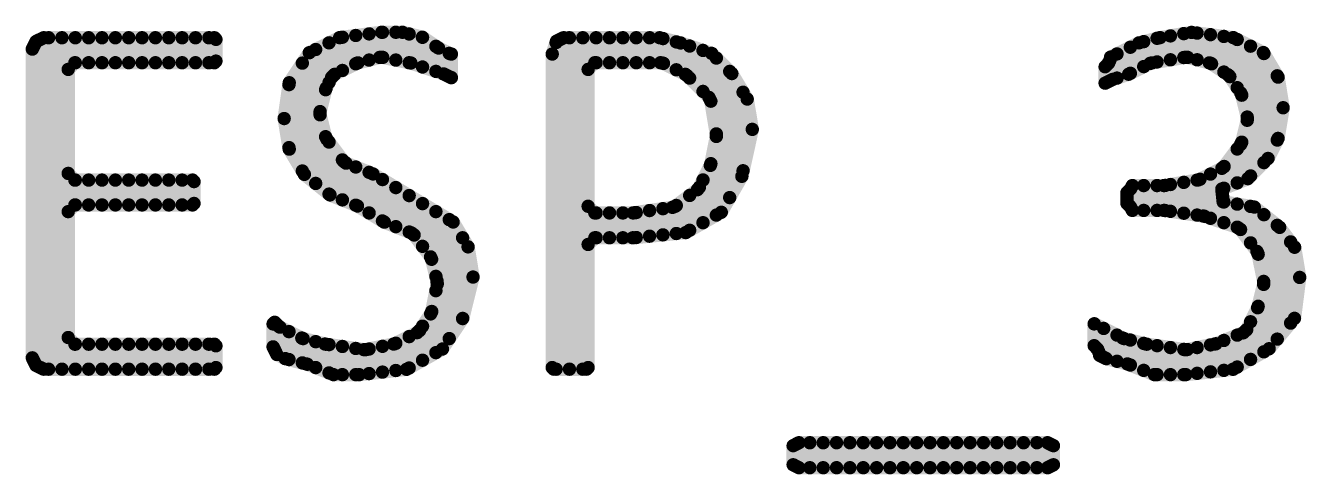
# Model space of a CAD drawing. Extents: x 17.3 to 58.6, y 21.7 to 91.7.
# Drawn here: x 28.912 to 31.348, y 51.375 to 52.228 of the extents above; entities that cross this region are included whole.
import ezdxf

# ---------------------------------------------------------------- set-up
doc = ezdxf.new("R2010")
doc.units = 0
doc.header["$MEASUREMENT"] = 0
doc.layers.get('0').update_dxf_attribs({"linetype": 'CONTINUOUS'})
doc.layers.add('SILKTOP_PHO', color=251, linetype='CONTINUOUS', true_color=0x636466)

# ---------------------------------------------------------------- blocks, each defined once
blk = doc.blocks.new('ROUND_191')
at = {"const_width": 0.0127}
blk.add_lwpolyline([(-0.00635, 0, 1), (0.00635, 0, 1)], format="xyb", close=True, dxfattribs=at)

msp = doc.modelspace()

# ---------------------------------------------------------------- linework, layer by layer
at = {"layer": 'SILKTOP_PHO', "color": 251, "true_color": 0x636466, "const_width": 0.0254}
for points in [[(29.58973, 52.215542), (29.509466, 52.205382)], [(29.5656, 52.16271), (29.5656, 52.212494)], [(29.6291, 52.215542), (29.58973, 52.215542)], [(29.591, 52.16779), (29.591, 52.215542)], [(29.6164, 52.16271), (29.6164, 52.215542)], [(29.666946, 52.206144), (29.6291, 52.215542)], [(29.6418, 52.15763), (29.6418, 52.21224)], [(31.129732, 52.215288), (31.069788, 52.205382)], [(31.115, 52.167536), (31.115, 52.213002)], [(31.209234, 52.205382), (31.129732, 52.215288)], [(31.1404, 52.163218), (31.1404, 52.214018)], [(28.932124, 52.198016), (28.925012, 52.183538)], [(28.9306, 51.58486), (28.9306, 52.194714)], [(28.946602, 52.205128), (28.932124, 52.198016)], [(29.271468, 52.205128), (28.946602, 52.205128)], [(28.956, 51.5747), (28.956, 52.205128)], [(28.9814, 51.5747), (28.9814, 52.205128)], [(29.0068, 52.15763), (29.0068, 52.205128)], [(29.0322, 52.15763), (29.0322, 52.205128)], [(29.0576, 52.15763), (29.0576, 52.205128)], [(29.083, 52.15763), (29.083, 52.205128)], [(29.1084, 52.15763), (29.1084, 52.205128)], [(29.1338, 52.15763), (29.1338, 52.205128)], [(29.1592, 52.15763), (29.1592, 52.205128)], [(29.1846, 52.15763), (29.1846, 52.205128)], [(29.21, 52.15763), (29.21, 52.205128)], [(29.2354, 52.15763), (29.2354, 52.205128)], [(29.2608, 52.15763), (29.2608, 52.205128)], [(29.274262, 52.20208), (29.271468, 52.205128)], [(29.274262, 52.160678), (29.274262, 52.20208)], [(29.509466, 52.205382), (29.451808, 52.17668)], [(29.4894, 52.120038), (29.4894, 52.195476)], [(29.5148, 52.142898), (29.5148, 52.206144)], [(29.5402, 52.155598), (29.5402, 52.209446)], [(29.69641, 52.186332), (29.666946, 52.206144)], [(29.6672, 52.149502), (29.6672, 52.20589)], [(29.6926, 52.14112), (29.6926, 52.188872)], [(29.921962, 52.198524), (29.913834, 52.17414)], [(29.9212, 51.5747), (29.9212, 52.195984)], [(29.935424, 52.205128), (29.921962, 52.198524)], [(30.118304, 52.205128), (29.935424, 52.205128)], [(29.9466, 51.5747), (29.9466, 52.205128)], [(29.972, 51.5747), (29.972, 52.205128)], [(29.9974, 52.15763), (29.9974, 52.205128)], [(30.0228, 52.15763), (30.0228, 52.205128)], [(30.0482, 52.15763), (30.0482, 52.205128)], [(30.0736, 52.15763), (30.0736, 52.205128)], [(30.099, 52.15763), (30.099, 52.205128)], [(30.157928, 52.195222), (30.118304, 52.205128)], [(30.1244, 52.156868), (30.1244, 52.203604)], [(30.1498, 52.144168), (30.1498, 52.197254)], [(30.21711, 52.17541), (30.157928, 52.195222)], [(30.1752, 52.12842), (30.1752, 52.18938)], [(31.02991, 52.195476), (30.975808, 52.168298)], [(31.069788, 52.205382), (31.02991, 52.195476)], [(31.0388, 52.150264), (31.0388, 52.197762)], [(31.0642, 52.159154), (31.0642, 52.204112)], [(31.0896, 52.163218), (31.0896, 52.208684)], [(31.1658, 52.156614), (31.1658, 52.21097)], [(31.1912, 52.13985), (31.1912, 52.207668)], [(31.266384, 52.176934), (31.209234, 52.205382)], [(31.2166, 52.110132), (31.2166, 52.201826)], [(31.242, 51.942238), (31.242, 52.189126)], [(28.925012, 52.183538), (28.925012, 51.59629)], [(29.451808, 52.17668), (29.413708, 52.11953)], [(29.464, 51.928014), (29.464, 52.182776)], [(29.544264, 52.157376), (29.58592, 52.16779)], [(29.58592, 52.16779), (29.591508, 52.16779)], [(29.591508, 52.16779), (29.643578, 52.157376)], [(29.69768, 52.18557), (29.69641, 52.186332)], [(29.718508, 52.175156), (29.69768, 52.18557)], [(29.718, 52.13096), (29.718, 52.17541)], [(29.722064, 52.17414), (29.718508, 52.175156)], [(29.722064, 52.129436), (29.722064, 52.17414)], [(29.913834, 52.17414), (29.913834, 51.577748)], [(30.2006, 52.10302), (30.2006, 52.180998)], [(30.255464, 52.137056), (30.21711, 52.17541)], [(30.226, 52.022248), (30.226, 52.16652)], [(30.975808, 52.165758), (30.971998, 52.156868)], [(30.975808, 52.168298), (30.975808, 52.165758)], [(30.988, 52.12842), (30.988, 52.174394)], [(31.0134, 52.137564), (31.0134, 52.187094)], [(31.054548, 52.157376), (31.117032, 52.16779)], [(31.117032, 52.16779), (31.122366, 52.16779)], [(31.122366, 52.16779), (31.163768, 52.157376)], [(31.294324, 52.130198), (31.266384, 52.176934)], [(31.2674, 51.967638), (31.2674, 52.175156)], [(28.993338, 52.14493), (29.006038, 52.15763)], [(28.993338, 51.947064), (28.993338, 52.14493)], [(29.006038, 52.15763), (29.271468, 52.15763)], [(29.271468, 52.15763), (29.274262, 52.160678)], [(29.4386, 51.951636), (29.4386, 52.156868)], [(29.500068, 52.135532), (29.541724, 52.15636)], [(29.541724, 52.15636), (29.544264, 52.157376)], [(29.643578, 52.157376), (29.645102, 52.157122)], [(29.645102, 52.157122), (29.707332, 52.136294)], [(29.98216, 52.14493), (29.99486, 52.15763)], [(29.98216, 51.88458), (29.98216, 52.14493)], [(29.99486, 52.15763), (30.119828, 52.15763)], [(30.119828, 52.15763), (30.125416, 52.15636)], [(30.125416, 52.15636), (30.167072, 52.135532)], [(30.2514, 51.90109), (30.2514, 52.14112)], [(30.971998, 52.156868), (30.965394, 52.15001)], [(30.965394, 52.15001), (30.965394, 52.118768)], [(31.010098, 52.135786), (31.050992, 52.15636)], [(31.050992, 52.15636), (31.054548, 52.157376)], [(31.163768, 52.157376), (31.167832, 52.155598)], [(31.167832, 52.155598), (31.199074, 52.13477)], [(29.413708, 52.11953), (29.404056, 52.051458)], [(29.4132, 51.996086), (29.4132, 52.115974)], [(29.483812, 52.109116), (29.494226, 52.12969)], [(29.494226, 52.12969), (29.500068, 52.135532)], [(29.707332, 52.136294), (29.70911, 52.135532)], [(29.70911, 52.135532), (29.72181, 52.129182)], [(29.72181, 52.129182), (29.722064, 52.129436)], [(30.167072, 52.135532), (30.170374, 52.132992)], [(30.170374, 52.132992), (30.21203, 52.09159)], [(30.284674, 52.088542), (30.255464, 52.137056)], [(30.965394, 52.118768), (30.978094, 52.125118)], [(30.978094, 52.125118), (30.979872, 52.12588)], [(30.979872, 52.12588), (31.010098, 52.135786)], [(31.199074, 52.13477), (31.20263, 52.131214)], [(31.20263, 52.131214), (31.223458, 52.099972)], [(31.2928, 52.010564), (31.2928, 52.132738)], [(31.303976, 52.072032), (31.294324, 52.130198)], [(29.472382, 52.064666), (29.482796, 52.106322)], [(29.482796, 52.106322), (29.483812, 52.109116)], [(30.21203, 52.09159), (30.215586, 52.084478)], [(30.2768, 51.952144), (30.2768, 52.101496)], [(31.223458, 52.099972), (31.225236, 52.095908)], [(31.225236, 52.095908), (31.23565, 52.054252)], [(30.215586, 52.084478), (30.226, 52.021994)], [(30.294326, 52.030884), (30.284674, 52.088542)], [(31.294324, 52.013612), (31.303976, 52.072032)], [(29.404056, 52.051458), (29.413708, 51.993292)], [(29.472382, 52.05857), (29.472382, 52.064666)], [(29.482796, 52.016914), (29.472382, 52.05857)], [(31.23565, 52.048156), (31.225236, 52.0065)], [(31.23565, 52.054252), (31.23565, 52.048156)], [(30.226, 52.017422), (30.215586, 51.965606)], [(30.226, 52.021994), (30.226254, 52.019962)], [(30.226254, 52.019962), (30.226, 52.017422)], [(30.226, 51.867816), (30.226, 52.017676)], [(30.274514, 51.941476), (30.294326, 52.030884)], [(29.413708, 51.993292), (29.44241, 51.945286)], [(29.485082, 52.012342), (29.482796, 52.016914)], [(29.516324, 51.970686), (29.485082, 52.012342)], [(29.4894, 51.907694), (29.4894, 52.006754)], [(31.22295, 52.001928), (31.191708, 51.960272)], [(31.2166, 51.92903), (31.2166, 51.993546)], [(31.225236, 52.0065), (31.22295, 52.001928)], [(31.275274, 51.975512), (31.294324, 52.013612)], [(29.5148, 51.896772), (29.5148, 51.972718)], [(29.521658, 51.966622), (29.516324, 51.970686)], [(31.23692, 51.937158), (31.275274, 51.975512)], [(29.006038, 51.934364), (28.993338, 51.947064)], [(29.44241, 51.945286), (29.491178, 51.90617)], [(29.572966, 51.946048), (29.521658, 51.966622)], [(29.5402, 51.886612), (29.5402, 51.959256)], [(29.5656, 51.87188), (29.5656, 51.949096)], [(29.725366, 51.854608), (29.572966, 51.946048)], [(30.21457, 51.962304), (30.193742, 51.920648)], [(30.215586, 51.965606), (30.21457, 51.962304)], [(31.18739, 51.956716), (31.145734, 51.935888)], [(31.1658, 51.86172), (31.1658, 51.945794)], [(31.191708, 51.960272), (31.18739, 51.956716)], [(31.1912, 51.91887), (31.1912, 51.959764)], [(29.229812, 51.934364), (29.006038, 51.934364)], [(29.0068, 51.88712), (29.0068, 51.934364)], [(29.0322, 51.88712), (29.0322, 51.934364)], [(29.0576, 51.88712), (29.0576, 51.934364)], [(29.083, 51.88712), (29.083, 51.934364)], [(29.1084, 51.88712), (29.1084, 51.934364)], [(29.1338, 51.88712), (29.1338, 51.934364)], [(29.1592, 51.88712), (29.1592, 51.934364)], [(29.1846, 51.88712), (29.1846, 51.934364)], [(29.21, 51.88712), (29.21, 51.934364)], [(29.232606, 51.93157), (29.229812, 51.934364)], [(29.232606, 51.889914), (29.232606, 51.93157)], [(29.591, 51.85664), (29.591, 51.93538)], [(29.6164, 51.845718), (29.6164, 51.92014)], [(30.193742, 51.920648), (30.189932, 51.916076)], [(30.2006, 51.853338), (30.2006, 51.934618)], [(30.235398, 51.87315), (30.274514, 51.941476)], [(31.01721, 51.92395), (31.013654, 51.917346)], [(31.077408, 51.92395), (31.01721, 51.92395)], [(31.0388, 51.876706), (31.0388, 51.92395)], [(31.0642, 51.876706), (31.0642, 51.92395)], [(31.079694, 51.924204), (31.077408, 51.92395)], [(31.142178, 51.934618), (31.079694, 51.924204)], [(31.0896, 51.874928), (31.0896, 51.925982)], [(31.115, 51.871372), (31.115, 51.930046)], [(31.1404, 51.867816), (31.1404, 51.934364)], [(31.145734, 51.935888), (31.142178, 51.934618)], [(31.18739, 51.917346), (31.23692, 51.937158)], [(29.491178, 51.90617), (29.54147, 51.886104)], [(29.6418, 51.835558), (29.6418, 51.9049)], [(30.189932, 51.916076), (30.148276, 51.884834)], [(30.1752, 51.83886), (30.1752, 51.905154)], [(31.013654, 51.917346), (31.00705, 51.910742)], [(31.00705, 51.910742), (31.00705, 51.889914)], [(31.0134, 51.883564), (31.0134, 51.917092)], [(31.18993, 51.892962), (31.18739, 51.917346)], [(28.993338, 51.87442), (29.006038, 51.88712)], [(28.993338, 51.634898), (28.993338, 51.87442)], [(29.006038, 51.88712), (29.229812, 51.88712)], [(29.229812, 51.88712), (29.232606, 51.889914)], [(29.54147, 51.886104), (29.543502, 51.885088)], [(29.543502, 51.885088), (29.594556, 51.854354)], [(29.6672, 51.80838), (29.6672, 51.88966)], [(29.6926, 51.75123), (29.6926, 51.87442)], [(29.99486, 51.87188), (29.98216, 51.88458)], [(30.067758, 51.87188), (29.99486, 51.87188)], [(29.9974, 51.824636), (29.9974, 51.87188)], [(30.0228, 51.824636), (30.0228, 51.87188)], [(30.0482, 51.824636), (30.0482, 51.87188)], [(30.069536, 51.872134), (30.067758, 51.87188)], [(30.142434, 51.882548), (30.069536, 51.872134)], [(30.0736, 51.825144), (30.0736, 51.872642)], [(30.099, 51.827684), (30.099, 51.876452)], [(30.1244, 51.830224), (30.1244, 51.880008)], [(30.148276, 51.884834), (30.142434, 51.882548)], [(30.1498, 51.832764), (30.1498, 51.886104)], [(30.167834, 51.834542), (30.235398, 51.87315)], [(31.00705, 51.889914), (31.013654, 51.88331)], [(31.013654, 51.88331), (31.01721, 51.876706)], [(31.01721, 51.876706), (31.077408, 51.876706)], [(31.077408, 51.876706), (31.07944, 51.876452)], [(31.07944, 51.876452), (31.152084, 51.866038)], [(31.249112, 51.883056), (31.18993, 51.892962)], [(31.1912, 51.853338), (31.1912, 51.892708)], [(31.2166, 51.844702), (31.2166, 51.888644)], [(31.242, 51.814984), (31.242, 51.884326)], [(31.297372, 51.844448), (31.249112, 51.883056)], [(29.594556, 51.854354), (29.64561, 51.834034)], [(29.718, 51.632866), (29.718, 51.85918)], [(29.753814, 51.807364), (29.725366, 51.854608)], [(31.152084, 51.866038), (31.15437, 51.86553)], [(31.15437, 51.86553), (31.216854, 51.844702)], [(31.2674, 51.60772), (31.2674, 51.868578)], [(31.2928, 51.63185), (31.2928, 51.848258)], [(29.64561, 51.834034), (29.651198, 51.82997)], [(29.651198, 51.82997), (29.68244, 51.788314)], [(29.7434, 51.670966), (29.7434, 51.824636)], [(29.98216, 51.811936), (29.99486, 51.824636)], [(29.99486, 51.824636), (30.06725, 51.824636)], [(30.06725, 51.824636), (30.167834, 51.834542)], [(31.216854, 51.844702), (31.22295, 51.840384)], [(31.22295, 51.840384), (31.254192, 51.798728)], [(31.32582, 51.806602), (31.297372, 51.844448)], [(29.763212, 51.74996), (29.753814, 51.807364)], [(29.98216, 51.577748), (29.98216, 51.811936)], [(31.254192, 51.798728), (31.256478, 51.793394)], [(31.3182, 51.66233), (31.3182, 51.816762)], [(31.335472, 51.749198), (31.32582, 51.806602)], [(29.68244, 51.788314), (29.684472, 51.783742)], [(29.684472, 51.783742), (29.694886, 51.742086)], [(31.256478, 51.793394), (31.266892, 51.741578)], [(29.743654, 51.67122), (29.763212, 51.74996)], [(29.69514, 51.736498), (29.684726, 51.684428)], [(29.694886, 51.742086), (29.69514, 51.736498)], [(31.266892, 51.73599), (31.256478, 51.694334)], [(31.266892, 51.741578), (31.266892, 51.73599)], [(31.325566, 51.671474), (31.335472, 51.749198)], [(29.6926, 51.606196), (29.6926, 51.724052)], [(29.682694, 51.679856), (29.661866, 51.648614)], [(29.684726, 51.684428), (29.682694, 51.679856)], [(31.255462, 51.69154), (31.234634, 51.649884)], [(31.256478, 51.694334), (31.255462, 51.69154)], [(29.386022, 51.663854), (29.382974, 51.660806)], [(29.382974, 51.660806), (29.382974, 51.617118)], [(29.392626, 51.656996), (29.386022, 51.663854)], [(29.3878, 51.607466), (29.3878, 51.661822)], [(29.395928, 51.65471), (29.392626, 51.656996)], [(29.437584, 51.633882), (29.395928, 51.65471)], [(29.6672, 51.591718), (29.6672, 51.656488)], [(29.705046, 51.613054), (29.743654, 51.67122)], [(30.94482, 51.66106), (30.944566, 51.660806)], [(30.944566, 51.660806), (30.944566, 51.619404)], [(30.998922, 51.633882), (30.94482, 51.66106)], [(30.9626, 51.597306), (30.9626, 51.65217)], [(31.242, 51.593242), (31.242, 51.66487)], [(31.277306, 51.613562), (31.325566, 51.671474)], [(29.006038, 51.622198), (28.993338, 51.634898)], [(29.4132, 51.592988), (29.4132, 51.646074)], [(29.440124, 51.632866), (29.437584, 51.633882)], [(29.4386, 51.586638), (29.4386, 51.633374)], [(29.48178, 51.622452), (29.440124, 51.632866)], [(29.65704, 51.644296), (29.615384, 51.623468)], [(29.6418, 51.576986), (29.6418, 51.636676)], [(29.661866, 51.648614), (29.65704, 51.644296)], [(30.988, 51.589686), (30.988, 51.63947)], [(31.001462, 51.632866), (30.998922, 51.633882)], [(31.043118, 51.622452), (31.001462, 51.632866)], [(31.0134, 51.582574), (31.0134, 51.630072)], [(31.22803, 51.643788), (31.17596, 51.62296)], [(31.1912, 51.572414), (31.1912, 51.62931)], [(31.2166, 51.578764), (31.2166, 51.63947)], [(31.234634, 51.649884), (31.22803, 51.643788)], [(29.271468, 51.622198), (29.006038, 51.622198)], [(29.0068, 51.5747), (29.0068, 51.622198)], [(29.0322, 51.5747), (29.0322, 51.622198)], [(29.0576, 51.5747), (29.0576, 51.622198)], [(29.083, 51.5747), (29.083, 51.622198)], [(29.1084, 51.5747), (29.1084, 51.622198)], [(29.1338, 51.5747), (29.1338, 51.622198)], [(29.1592, 51.5747), (29.1592, 51.622198)], [(29.1846, 51.5747), (29.1846, 51.622198)], [(29.21, 51.5747), (29.21, 51.622198)], [(29.2354, 51.5747), (29.2354, 51.622198)], [(29.2608, 51.5747), (29.2608, 51.622198)], [(29.274262, 51.61915), (29.271468, 51.622198)], [(29.274262, 51.577748), (29.274262, 51.61915)], [(29.382974, 51.617118), (29.390086, 51.60264)], [(29.464, 51.577748), (29.464, 51.627024)], [(29.48305, 51.622198), (29.48178, 51.622452)], [(29.555948, 51.611784), (29.48305, 51.622198)], [(29.4894, 51.567588), (29.4894, 51.621436)], [(29.5148, 51.564286), (29.5148, 51.61788)], [(29.5402, 51.564286), (29.5402, 51.61407)], [(29.560266, 51.612038), (29.555948, 51.611784)], [(29.612336, 51.622452), (29.560266, 51.612038)], [(29.5656, 51.566318), (29.5656, 51.613054)], [(29.591, 51.569112), (29.591, 51.618134)], [(29.615384, 51.623468), (29.612336, 51.622452)], [(29.6164, 51.57216), (29.6164, 51.623976)], [(29.636974, 51.574446), (29.705046, 51.613054)], [(30.944566, 51.619404), (30.95117, 51.612546)], [(30.95117, 51.612546), (30.95498, 51.603656)], [(30.95498, 51.603656), (30.95498, 51.601116)], [(31.0388, 51.572414), (31.0388, 51.623722)], [(31.044388, 51.622198), (31.043118, 51.622452)], [(31.117286, 51.611784), (31.044388, 51.622198)], [(31.0642, 51.564286), (31.0642, 51.619404)], [(31.0896, 51.564286), (31.0896, 51.615848)], [(31.115, 51.564286), (31.115, 51.612292)], [(31.121604, 51.612038), (31.117286, 51.611784)], [(31.173674, 51.622452), (31.121604, 51.612038)], [(31.1404, 51.566826), (31.1404, 51.615848)], [(31.1658, 51.56962), (31.1658, 51.620928)], [(31.17596, 51.62296), (31.173674, 51.622452)], [(31.208726, 51.574446), (31.277306, 51.613562)], [(28.925012, 51.59629), (28.932124, 51.581812)], [(28.932124, 51.581812), (28.946602, 51.5747)], [(29.390086, 51.60264), (29.406088, 51.594766)], [(29.406088, 51.594766), (29.44622, 51.584606)], [(29.44622, 51.584606), (29.447998, 51.584098)], [(29.447998, 51.584098), (29.497782, 51.564286)], [(30.95498, 51.601116), (30.967426, 51.594766)], [(30.967426, 51.594766), (31.007812, 51.584606)], [(31.007812, 51.584606), (31.009336, 51.584098)], [(31.009336, 51.584098), (31.05912, 51.564286)], [(28.946602, 51.5747), (29.271468, 51.5747)], [(29.271468, 51.5747), (29.274262, 51.577748)], [(29.497782, 51.564286), (29.54655, 51.564286)], [(29.54655, 51.564286), (29.636974, 51.574446)], [(29.913834, 51.577748), (29.916882, 51.5747)], [(29.916882, 51.5747), (29.979112, 51.5747)], [(29.979112, 51.5747), (29.98216, 51.577748)], [(31.05912, 51.564286), (31.118556, 51.564286)], [(31.118556, 51.564286), (31.208726, 51.574446)], [(30.382972, 51.434746), (30.37205, 51.429158)], [(30.85592, 51.434746), (30.382972, 51.434746)], [(30.4038, 51.387248), (30.4038, 51.434746)], [(30.4292, 51.387248), (30.4292, 51.434746)], [(30.4546, 51.387248), (30.4546, 51.434746)], [(30.48, 51.387248), (30.48, 51.434746)], [(30.5054, 51.387248), (30.5054, 51.434746)], [(30.5308, 51.387248), (30.5308, 51.434746)], [(30.5562, 51.387248), (30.5562, 51.434746)], [(30.5816, 51.387248), (30.5816, 51.434746)], [(30.607, 51.387248), (30.607, 51.434746)], [(30.6324, 51.387248), (30.6324, 51.434746)], [(30.6578, 51.387248), (30.6578, 51.434746)], [(30.6832, 51.387248), (30.6832, 51.434746)], [(30.7086, 51.387248), (30.7086, 51.434746)], [(30.734, 51.387248), (30.734, 51.434746)], [(30.7594, 51.387248), (30.7594, 51.434746)], [(30.7848, 51.387248), (30.7848, 51.434746)], [(30.8102, 51.387248), (30.8102, 51.434746)], [(30.8356, 51.387248), (30.8356, 51.434746)], [(30.867096, 51.429158), (30.85592, 51.434746)], [(30.37205, 51.429158), (30.37205, 51.392836)], [(30.3784, 51.389534), (30.3784, 51.43246)], [(30.861, 51.389788), (30.861, 51.432206)], [(30.867096, 51.392836), (30.867096, 51.429158)], [(30.37205, 51.392836), (30.382972, 51.387248)], [(30.382972, 51.387248), (30.85592, 51.387248)], [(30.85592, 51.387248), (30.867096, 51.392836)]]:
    msp.add_lwpolyline(points, dxfattribs=at)

# ---------------------------------------------------------------- block references
at = {"layer": 'SILKTOP_PHO', "color": 251, "true_color": 0x636466}
for p in [(29.5656, 52.212494), (29.58973, 52.215542), (29.591, 52.215542), (29.6164, 52.215542), (29.6291, 52.215542), (29.6418, 52.21224), (31.115, 52.213002), (31.129732, 52.215288), (31.1404, 52.214018), (28.9306, 52.194714), (28.932124, 52.198016), (28.946602, 52.205128), (28.956, 52.205128), (28.9814, 52.205128), (29.0068, 52.205128), (29.0322, 52.205128), (29.0576, 52.205128), (29.083, 52.205128), (29.1084, 52.205128), (29.1338, 52.205128), (29.1592, 52.205128), (29.1846, 52.205128), (29.21, 52.205128), (29.2354, 52.205128), (29.2608, 52.205128), (29.271468, 52.205128), (29.274262, 52.20208), (29.274262, 52.20208), (29.4894, 52.195476), (29.509466, 52.205382), (29.5148, 52.206144), (29.5402, 52.209446), (29.666946, 52.206144), (29.6672, 52.20589), (29.6926, 52.188872), (29.9212, 52.195984), (29.921962, 52.198524), (29.935424, 52.205128), (29.9466, 52.205128), (29.972, 52.205128), (29.9974, 52.205128), (30.0228, 52.205128), (30.0482, 52.205128), (30.0736, 52.205128), (30.099, 52.205128), (30.118304, 52.205128), (30.1244, 52.203604), (30.1498, 52.197254), (30.157928, 52.195222), (30.1752, 52.18938), (31.02991, 52.195476), (31.0388, 52.197762), (31.0642, 52.204112), (31.069788, 52.205382), (31.0896, 52.208684), (31.1658, 52.21097), (31.1912, 52.207668), (31.209234, 52.205382), (31.2166, 52.201826), (31.242, 52.189126), (28.925012, 52.183538), (29.451808, 52.17668), (29.464, 52.182776), (29.58592, 52.16779), (29.591, 52.16779), (29.591508, 52.16779), (29.69641, 52.186332), (29.69768, 52.18557), (29.718, 52.17541), (29.718508, 52.175156), (29.722064, 52.17414), (29.913834, 52.17414), (30.2006, 52.180998), (30.21711, 52.17541), (30.226, 52.16652), (30.975808, 52.168298), (30.975808, 52.165758), (30.988, 52.174394), (31.0134, 52.187094), (31.115, 52.167536), (31.117032, 52.16779), (31.122366, 52.16779), (31.266384, 52.176934), (31.2674, 52.175156), (28.993338, 52.14493), (29.006038, 52.15763), (29.0068, 52.15763), (29.0322, 52.15763), (29.0576, 52.15763), (29.083, 52.15763), (29.1084, 52.15763), (29.1338, 52.15763), (29.1592, 52.15763), (29.1846, 52.15763), (29.21, 52.15763), (29.2354, 52.15763), (29.2608, 52.15763), (29.271468, 52.15763), (29.274262, 52.160678), (29.4386, 52.156868), (29.5148, 52.142898), (29.5402, 52.155598), (29.541724, 52.15636), (29.544264, 52.157376), (29.5656, 52.16271), (29.6164, 52.16271), (29.6418, 52.15763), (29.643578, 52.157376), (29.645102, 52.157122), (29.6672, 52.149502), (29.6926, 52.14112), (29.98216, 52.14493), (29.99486, 52.15763), (29.9974, 52.15763), (30.0228, 52.15763), (30.0482, 52.15763), (30.0736, 52.15763), (30.099, 52.15763), (30.119828, 52.15763), (30.1244, 52.156868), (30.125416, 52.15636), (30.1498, 52.144168), (30.2514, 52.14112), (30.965394, 52.15001), (30.971998, 52.156868), (31.0388, 52.150264), (31.050992, 52.15636), (31.054548, 52.157376), (31.0642, 52.159154), (31.0896, 52.163218), (31.1404, 52.163218), (31.163768, 52.157376), (31.1658, 52.156614), (31.167832, 52.155598), (31.1912, 52.13985), (29.4132, 52.115974), (29.413708, 52.11953), (29.4894, 52.120038), (29.494226, 52.12969), (29.500068, 52.135532), (29.707332, 52.136294), (29.70911, 52.135532), (29.718, 52.13096), (29.72181, 52.129182), (29.722064, 52.129436), (30.167072, 52.135532), (30.170374, 52.132992), (30.1752, 52.12842), (30.255464, 52.137056), (30.965394, 52.118768), (30.978094, 52.125118), (30.979872, 52.12588), (30.988, 52.12842), (31.010098, 52.135786), (31.0134, 52.137564), (31.199074, 52.13477), (31.20263, 52.131214), (31.2928, 52.132738), (31.294324, 52.130198), (29.482796, 52.106322), (29.483812, 52.109116), (30.2006, 52.10302), (30.21203, 52.09159), (30.2768, 52.101496), (31.2166, 52.110132), (31.223458, 52.099972), (31.225236, 52.095908), (30.215586, 52.084478), (30.284674, 52.088542), (31.303976, 52.072032), (29.404056, 52.051458), (29.472382, 52.064666), (29.472382, 52.05857), (31.23565, 52.054252), (31.23565, 52.048156), (30.226, 52.022248), (30.226, 52.021994), (30.226, 52.021994), (30.226, 52.017676), (30.226, 52.017422), (30.226254, 52.019962), (30.226254, 52.019962), (30.294326, 52.030884), (30.294326, 52.030884), (29.4132, 51.996086), (29.413708, 51.993292), (29.482796, 52.016914), (29.485082, 52.012342), (29.4894, 52.006754), (31.2166, 51.993546), (31.22295, 52.001928), (31.225236, 52.0065), (31.2928, 52.010564), (31.294324, 52.013612), (29.5148, 51.972718), (29.516324, 51.970686), (31.275274, 51.975512), (28.993338, 51.947064), (29.4386, 51.951636), (29.44241, 51.945286), (29.521658, 51.966622), (29.5402, 51.959256), (29.5656, 51.949096), (29.572966, 51.946048), (30.21457, 51.962304), (30.215586, 51.965606), (30.2768, 51.952144), (31.1658, 51.945794), (31.18739, 51.956716), (31.1912, 51.959764), (31.191708, 51.960272), (31.2674, 51.967638), (29.006038, 51.934364), (29.0068, 51.934364), (29.0322, 51.934364), (29.0576, 51.934364), (29.083, 51.934364), (29.1084, 51.934364), (29.1338, 51.934364), (29.1592, 51.934364), (29.1846, 51.934364), (29.21, 51.934364), (29.229812, 51.934364), (29.232606, 51.93157), (29.464, 51.928014), (29.591, 51.93538), (29.6164, 51.92014), (30.193742, 51.920648), (30.2006, 51.934618), (30.274514, 51.941476), (31.01721, 51.92395), (31.0388, 51.92395), (31.0642, 51.92395), (31.077408, 51.92395), (31.079694, 51.924204), (31.0896, 51.925982), (31.115, 51.930046), (31.1404, 51.934364), (31.142178, 51.934618), (31.145734, 51.935888), (31.2166, 51.92903), (31.23692, 51.937158), (31.242, 51.942238), (29.4894, 51.907694), (29.491178, 51.90617), (29.5148, 51.896772), (29.6418, 51.9049), (30.1752, 51.905154), (30.189932, 51.916076), (30.2514, 51.90109), (31.00705, 51.910742), (31.0134, 51.917092), (31.013654, 51.917346), (31.18739, 51.917346), (31.1912, 51.91887), (28.993338, 51.87442), (29.006038, 51.88712), (29.0068, 51.88712), (29.0322, 51.88712), (29.0576, 51.88712), (29.083, 51.88712), (29.1084, 51.88712), (29.1338, 51.88712), (29.1592, 51.88712), (29.1846, 51.88712), (29.21, 51.88712), (29.229812, 51.88712), (29.232606, 51.889914), (29.5402, 51.886612), (29.54147, 51.886104), (29.543502, 51.885088), (29.5656, 51.87188), (29.6672, 51.88966), (29.6926, 51.87442), (29.98216, 51.88458), (29.99486, 51.87188), (29.9974, 51.87188), (30.0228, 51.87188), (30.0482, 51.87188), (30.067758, 51.87188), (30.069536, 51.872134), (30.0736, 51.872642), (30.099, 51.876452), (30.1244, 51.880008), (30.142434, 51.882548), (30.148276, 51.884834), (30.1498, 51.886104), (30.235398, 51.87315), (31.00705, 51.889914), (31.0134, 51.883564), (31.013654, 51.88331), (31.01721, 51.876706), (31.0388, 51.876706), (31.0642, 51.876706), (31.077408, 51.876706), (31.07944, 51.876452), (31.0896, 51.874928), (31.115, 51.871372), (31.18993, 51.892962), (31.1912, 51.892708), (31.2166, 51.888644), (31.242, 51.884326), (31.249112, 51.883056), (29.591, 51.85664), (29.594556, 51.854354), (29.594556, 51.854354), (29.718, 51.85918), (29.725366, 51.854608), (30.2006, 51.853338), (30.226, 51.867816), (31.1404, 51.867816), (31.152084, 51.866038), (31.15437, 51.86553), (31.1658, 51.86172), (31.1912, 51.853338), (31.2674, 51.868578), (31.2928, 51.848258), (29.6164, 51.845718), (29.6418, 51.835558), (29.64561, 51.834034), (29.651198, 51.82997), (29.7434, 51.824636), (29.99486, 51.824636), (29.9974, 51.824636), (30.0228, 51.824636), (30.0482, 51.824636), (30.06725, 51.824636), (30.0736, 51.825144), (30.099, 51.827684), (30.1244, 51.830224), (30.1498, 51.832764), (30.167834, 51.834542), (30.1752, 51.83886), (31.2166, 51.844702), (31.216854, 51.844702), (31.22295, 51.840384), (31.297372, 51.844448), (29.6672, 51.80838), (29.753814, 51.807364), (29.98216, 51.811936), (31.242, 51.814984), (31.254192, 51.798728), (31.3182, 51.816762), (31.32582, 51.806602), (29.68244, 51.788314), (29.684472, 51.783742), (31.256478, 51.793394), (29.6926, 51.75123), (29.763212, 51.74996), (29.763212, 51.74996), (29.694886, 51.742086), (29.69514, 51.736498), (31.266892, 51.741578), (31.266892, 51.73599), (31.335472, 51.749198), (31.335472, 51.749198), (29.6926, 51.724052), (29.682694, 51.679856), (29.684726, 51.684428), (31.255462, 51.69154), (31.256478, 51.694334), (29.382974, 51.660806), (29.386022, 51.663854), (29.3878, 51.661822), (29.392626, 51.656996), (29.395928, 51.65471), (29.6672, 51.656488), (29.7434, 51.670966), (29.743654, 51.67122), (30.944566, 51.660806), (30.94482, 51.66106), (30.9626, 51.65217), (31.242, 51.66487), (31.3182, 51.66233), (31.325566, 51.671474), (28.993338, 51.634898), (29.4132, 51.646074), (29.437584, 51.633882), (29.4386, 51.633374), (29.440124, 51.632866), (29.6418, 51.636676), (29.65704, 51.644296), (29.661866, 51.648614), (29.718, 51.632866), (30.988, 51.63947), (30.998922, 51.633882), (31.001462, 51.632866), (31.0134, 51.630072), (31.1912, 51.62931), (31.2166, 51.63947), (31.22803, 51.643788), (31.234634, 51.649884), (31.2928, 51.63185), (29.006038, 51.622198), (29.0068, 51.622198), (29.0322, 51.622198), (29.0576, 51.622198), (29.083, 51.622198), (29.1084, 51.622198), (29.1338, 51.622198), (29.1592, 51.622198), (29.1846, 51.622198), (29.21, 51.622198), (29.2354, 51.622198), (29.2608, 51.622198), (29.271468, 51.622198), (29.274262, 51.61915), (29.382974, 51.617118), (29.3878, 51.607466), (29.464, 51.627024), (29.48178, 51.622452), (29.48305, 51.622198), (29.4894, 51.621436), (29.5148, 51.61788), (29.5402, 51.61407), (29.555948, 51.611784), (29.560266, 51.612038), (29.5656, 51.613054), (29.591, 51.618134), (29.612336, 51.622452), (29.615384, 51.623468), (29.6164, 51.623976), (29.6926, 51.606196), (29.705046, 51.613054), (30.944566, 51.619404), (30.95117, 51.612546), (30.95498, 51.603656), (31.0388, 51.623722), (31.043118, 51.622452), (31.044388, 51.622198), (31.0642, 51.619404), (31.0896, 51.615848), (31.115, 51.612292), (31.117286, 51.611784), (31.121604, 51.612038), (31.1404, 51.615848), (31.1658, 51.620928), (31.173674, 51.622452), (31.17596, 51.62296), (31.2674, 51.60772), (31.277306, 51.613562), (28.925012, 51.59629), (28.9306, 51.58486), (28.932124, 51.581812), (29.390086, 51.60264), (29.406088, 51.594766), (29.4132, 51.592988), (29.4386, 51.586638), (29.44622, 51.584606), (29.447998, 51.584098), (29.6672, 51.591718), (30.95498, 51.601116), (30.9626, 51.597306), (30.967426, 51.594766), (30.988, 51.589686), (31.007812, 51.584606), (31.009336, 51.584098), (31.0134, 51.582574), (31.242, 51.593242), (28.946602, 51.5747), (28.956, 51.5747), (28.9814, 51.5747), (29.0068, 51.5747), (29.0322, 51.5747), (29.0576, 51.5747), (29.083, 51.5747), (29.1084, 51.5747), (29.1338, 51.5747), (29.1592, 51.5747), (29.1846, 51.5747), (29.21, 51.5747), (29.2354, 51.5747), (29.2608, 51.5747), (29.271468, 51.5747), (29.274262, 51.577748), (29.464, 51.577748), (29.4894, 51.567588), (29.497782, 51.564286), (29.5148, 51.564286), (29.5402, 51.564286), (29.54655, 51.564286), (29.5656, 51.566318), (29.591, 51.569112), (29.6164, 51.57216), (29.636974, 51.574446), (29.6418, 51.576986), (29.913834, 51.577748), (29.916882, 51.5747), (29.9212, 51.5747), (29.9466, 51.5747), (29.972, 51.5747), (29.979112, 51.5747), (29.98216, 51.577748), (31.0388, 51.572414), (31.05912, 51.564286), (31.0642, 51.564286), (31.0896, 51.564286), (31.115, 51.564286), (31.118556, 51.564286), (31.1404, 51.566826), (31.1658, 51.56962), (31.1912, 51.572414), (31.208726, 51.574446), (31.2166, 51.578764), (30.382972, 51.434746), (30.4038, 51.434746), (30.4292, 51.434746), (30.4546, 51.434746), (30.48, 51.434746), (30.5054, 51.434746), (30.5308, 51.434746), (30.5562, 51.434746), (30.5816, 51.434746), (30.607, 51.434746), (30.6324, 51.434746), (30.6578, 51.434746), (30.6832, 51.434746), (30.7086, 51.434746), (30.734, 51.434746), (30.7594, 51.434746), (30.7848, 51.434746), (30.8102, 51.434746), (30.8356, 51.434746), (30.85592, 51.434746), (30.37205, 51.429158), (30.3784, 51.43246), (30.861, 51.432206), (30.867096, 51.429158), (30.867096, 51.429158), (30.37205, 51.392836), (30.3784, 51.389534), (30.382972, 51.387248), (30.4038, 51.387248), (30.4292, 51.387248), (30.4546, 51.387248), (30.48, 51.387248), (30.5054, 51.387248), (30.5308, 51.387248), (30.5562, 51.387248), (30.5816, 51.387248), (30.607, 51.387248), (30.6324, 51.387248), (30.6578, 51.387248), (30.6832, 51.387248), (30.7086, 51.387248), (30.734, 51.387248), (30.7594, 51.387248), (30.7848, 51.387248), (30.8102, 51.387248), (30.8356, 51.387248), (30.85592, 51.387248), (30.861, 51.389788), (30.867096, 51.392836)]:
    msp.add_blockref('ROUND_191', p, dxfattribs=at)

doc.saveas('drawing.dxf')
